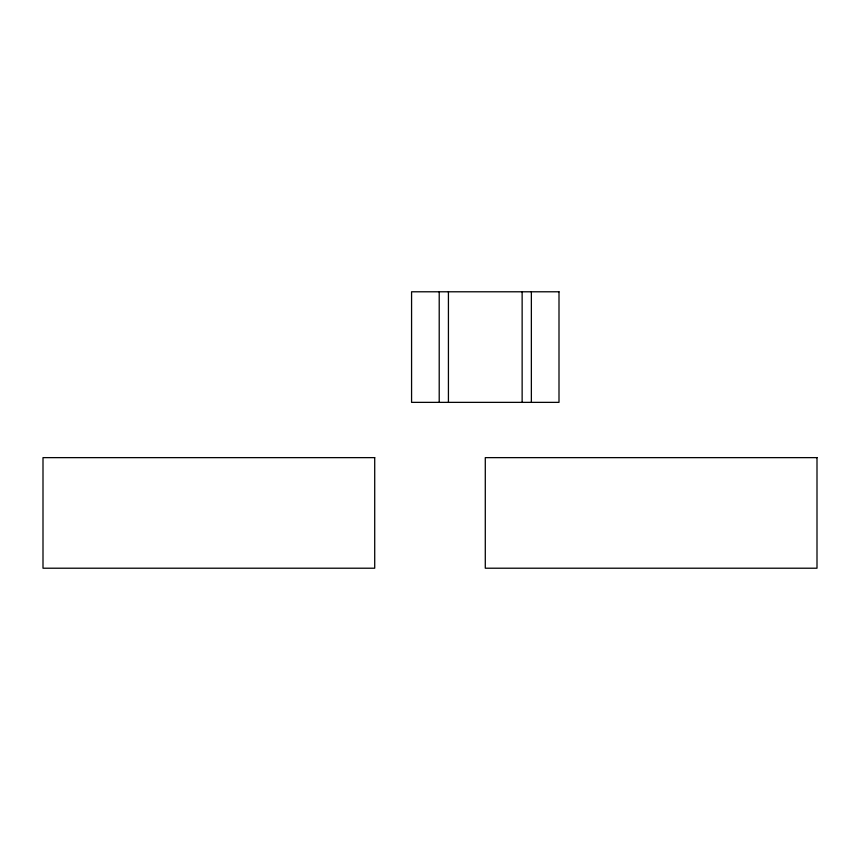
<?xml version="1.0" encoding="UTF-8"?>
<svg xmlns="http://www.w3.org/2000/svg" width="860" height="860" viewBox="0 0 860 860"><rect width="100%" height="100%" fill="white"/><g stroke="black" fill="none" stroke-linecap="round" stroke-linejoin="round"><path stroke-width="1.29" d="M531.362 291.787L531.362 402.362M522.138 291.787L522.138 402.362M448.425 291.787L448.425 402.362M439.213 291.787L439.213 402.362M559 291.787L411.575 291.787L411.575 402.362L559 402.362L559 291.787M374.713 457.638L43 457.638L43 568.213L374.713 568.213L374.713 457.638M817 457.638L485.287 457.638L485.287 568.213L817 568.213L817 457.638"/></g></svg>
